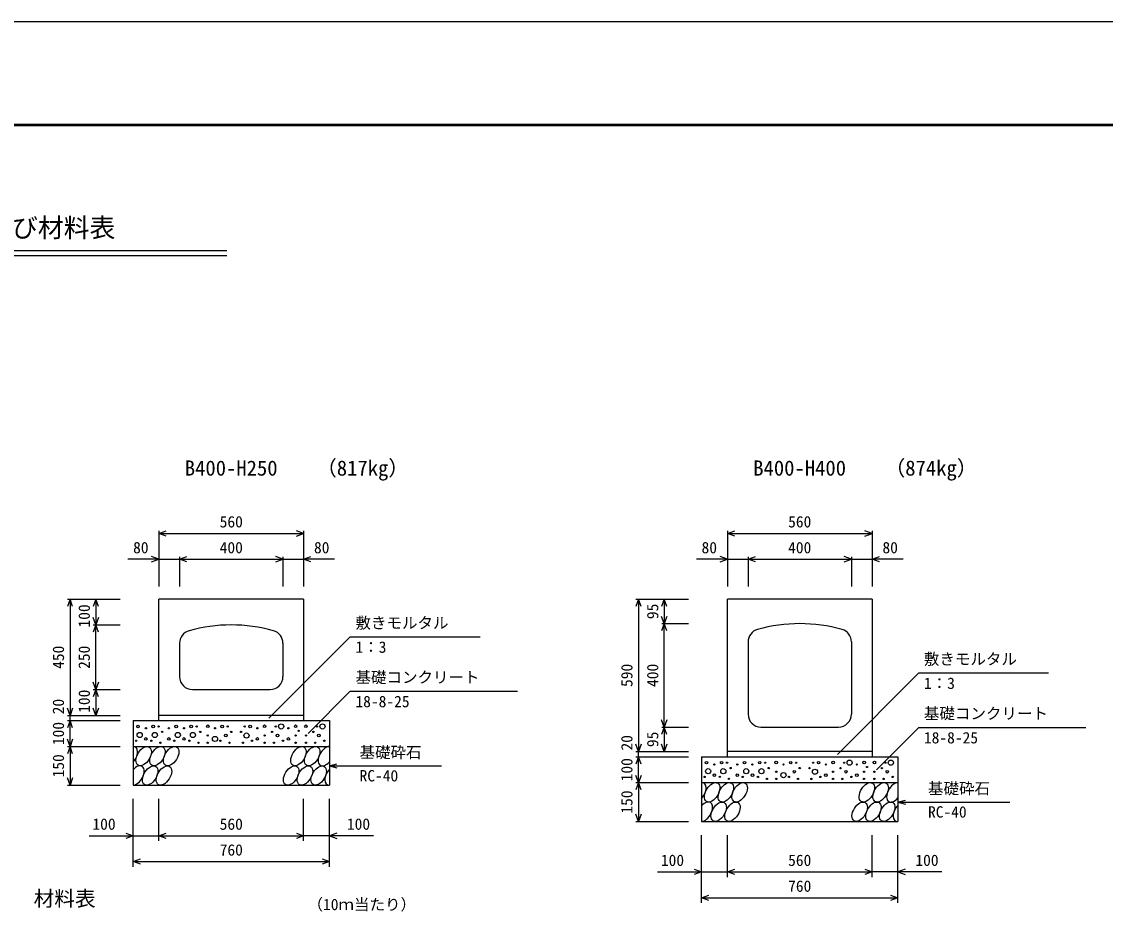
# Model space of a CAD drawing. Units: millimetres, scale not verified. Extents: x -16800 to 16800, y -5940 to 5940.
# Drawn here: x 9286 to 13480, y 2471 to 5940 of the extents above; entities that cross this region are included whole.
import ezdxf
from ezdxf.enums import TextEntityAlignment as Align

# ---------------------------------------------------------------- set-up
doc = ezdxf.new("R2010")
doc.units = ezdxf.units.MM
doc.header["$LTSCALE"] = 20
for name, color, linetype, lineweight in [('0-0_DIM', 7, 'Continuous', 25), ('0-1_Defpoints', 5, 'Continuous', 25), ('0-2_HATCH', 6, 'Continuous', 25), ('0-5_OUTLINE', 3, 'Continuous', 25), ('0-7_TXT', 7, 'Continuous', 25), ('0-8_WAKU', 3, 'Continuous', 25)]:
    doc.layers.add(name, color=color, linetype=linetype, lineweight=lineweight)
doc.styles.add('ＭＳ ゴシック', font='')
doc.styles.get('ＭＳ ゴシック').set_extended_font_data('MS Gothic')

msp = doc.modelspace()

# ---------------------------------------------------------------- linework, layer by layer
at = {"layer": '0-0_DIM'}
for p, q in [((9817.31, 3970.34), (9817.31, 3755.34)), ((9817.31, 3960.34), (10377.31, 3960.34)), ((10377.31, 3970.34), (10377.31, 3755.34)), ((12017.31, 3970.34), (12017.31, 3755.34)), ((12017.31, 3960.34), (12577.31, 3960.34)), ((12577.31, 3970.34), (12577.31, 3755.34)), ((9817.31, 3860.34), (9697.31, 3860.34)), ((9897.31, 3870.34), (9897.31, 3755.34)), ((10297.31, 3870.34), (10297.31, 3755.34)), ((10497.31, 3860.34), (10377.31, 3860.34)), ((12017.31, 3860.34), (11897.31, 3860.34)), ((12097.31, 3870.34), (12097.31, 3755.34)), ((12497.31, 3870.34), (12497.31, 3755.34)), ((12697.31, 3860.34), (12577.31, 3860.34)), ((9463.11, 3706.31), (9667.31, 3706.31)), ((9473.11, 3706.31), (9473.11, 3256.31)), ((9573.11, 3706.31), (9573.11, 3606.31)), ((11663.11, 3706.31), (11867.31, 3706.31)), ((11673.11, 3706.31), (11673.11, 3116.31)), ((11773.11, 3706.31), (11773.11, 3611.31)), ((11763.11, 3611.31), (11867.31, 3611.31)), ((11773.11, 3211.31), (11773.11, 3611.31)), ((9563.11, 3606.31), (9667.31, 3606.31)), ((9573.11, 3356.31), (9573.11, 3606.31)), ((10557.88, 3560.55), (10243.01, 3245.68)), ((10557.88, 3560.55), (11060.54, 3560.55)), ((12757.88, 3420.55), (12443.01, 3105.68)), ((12757.88, 3420.55), (13260.54, 3420.55)), ((9563.11, 3356.31), (9667.31, 3356.31)), ((9573.11, 3356.31), (9573.11, 3256.31)), ((10557.88, 3349.97), (10394.23, 3186.31)), ((10557.88, 3349.97), (11204.76, 3349.97)), ((9463.11, 3256.31), (9667.31, 3256.31)), ((9463.11, 3236.31), (9667.31, 3236.31)), ((9473.11, 3236.31), (9473.11, 3256.31)), ((9473.11, 3136.31), (9473.11, 3236.31)), ((11763.11, 3211.31), (11867.31, 3211.31)), ((11773.11, 3211.31), (11773.11, 3116.31)), ((12757.88, 3209.97), (12594.23, 3046.31)), ((12757.88, 3209.97), (13404.76, 3209.97)), ((9463.11, 3136.31), (9667.31, 3136.31)), ((9473.11, 3136.31), (9473.11, 2986.31)), ((11663.11, 3116.31), (11867.31, 3116.31)), ((11673.11, 3096.31), (11673.11, 3116.31)), ((10477.31, 3061.31), (10506.29, 3069.08)), ((11663.11, 3096.31), (11867.31, 3096.31)), ((11673.11, 2996.31), (11673.11, 3096.31)), ((10477.31, 3061.31), (10910.63, 3061.31)), ((10477.31, 3061.31), (10506.29, 3053.55)), ((9463.11, 2986.31), (9667.31, 2986.31)), ((11663.11, 2996.31), (11867.31, 2996.31)), ((11673.11, 2996.31), (11673.11, 2846.31)), ((9717.31, 2670.8), (9717.31, 2933.14)), ((9817.31, 2770.8), (9817.31, 2933.14)), ((10377.31, 2770.8), (10377.31, 2933.14)), ((10477.31, 2670.8), (10477.31, 2933.14)), ((12677.31, 2921.31), (12706.29, 2929.08)), ((12677.31, 2921.31), (13110.63, 2921.31)), ((12677.31, 2921.31), (12706.29, 2913.55)), ((11663.11, 2846.31), (11867.31, 2846.31)), ((9547.31, 2790.8), (9717.31, 2790.8)), ((9717.31, 2790.8), (9817.31, 2790.8)), ((9817.31, 2790.8), (10377.31, 2790.8)), ((11917.31, 2530.8), (11917.31, 2793.14)), ((12017.31, 2630.8), (12017.31, 2793.14)), ((12577.31, 2630.8), (12577.31, 2793.14)), ((12677.31, 2530.8), (12677.31, 2793.14)), ((9717.31, 2690.8), (10477.31, 2690.8)), ((11747.31, 2650.8), (11917.31, 2650.8)), ((11917.31, 2650.8), (12017.31, 2650.8)), ((12017.31, 2650.8), (12577.31, 2650.8)), ((11917.31, 2550.8), (12677.31, 2550.8))]:
    msp.add_line(p, q, dxfattribs=at)
for points in [[(9845.51, 3950.08), (9817.31, 3960.34), (9845.51, 3970.61)], [(10349.12, 3950.08), (10377.31, 3960.34), (10349.12, 3970.61)], [(12045.51, 3950.08), (12017.31, 3960.34), (12045.51, 3970.61)], [(12549.12, 3950.08), (12577.31, 3960.34), (12549.12, 3970.61)], [(9789.12, 3850.08), (9817.31, 3860.34), (9789.12, 3870.61)], [(9817.31, 3860.34), (9897.31, 3860.34), (10297.31, 3860.34), (10377.31, 3860.34)], [(9925.51, 3850.08), (9897.31, 3860.34), (9925.51, 3870.61)], [(10269.12, 3850.08), (10297.31, 3860.34), (10269.12, 3870.61)], [(10405.51, 3850.08), (10377.31, 3860.34), (10405.51, 3870.61)], [(11989.12, 3850.08), (12017.31, 3860.34), (11989.12, 3870.61)], [(12017.31, 3860.34), (12097.31, 3860.34), (12497.31, 3860.34), (12577.31, 3860.34)], [(12125.51, 3850.08), (12097.31, 3860.34), (12125.51, 3870.61)], [(12469.12, 3850.08), (12497.31, 3860.34), (12469.12, 3870.61)], [(12605.51, 3850.08), (12577.31, 3860.34), (12605.51, 3870.61)], [(9483.37, 3678.12), (9473.11, 3706.31), (9462.85, 3678.12)], [(9583.37, 3678.12), (9573.11, 3706.31), (9562.85, 3678.12)], [(11683.37, 3678.12), (11673.11, 3706.31), (11662.85, 3678.12)], [(11783.37, 3678.12), (11773.11, 3706.31), (11762.85, 3678.12)], [(9583.37, 3634.51), (9573.11, 3606.31), (9562.85, 3634.51)], [(11783.37, 3639.51), (11773.11, 3611.31), (11762.85, 3639.51)], [(11783.37, 3583.12), (11773.11, 3611.31), (11762.85, 3583.12)], [(9583.37, 3578.12), (9573.11, 3606.31), (9562.85, 3578.12)], [(9583.37, 3384.51), (9573.11, 3356.31), (9562.85, 3384.51)], [(9583.37, 3328.12), (9573.11, 3356.31), (9562.85, 3328.12)], [(9483.37, 3284.51), (9473.11, 3256.31), (9462.85, 3284.51)], [(9583.37, 3284.51), (9573.11, 3256.31), (9562.85, 3284.51)], [(9483.37, 3208.12), (9473.11, 3236.31), (9462.85, 3208.12)], [(11783.37, 3239.51), (11773.11, 3211.31), (11762.85, 3239.51)], [(11783.37, 3183.12), (11773.11, 3211.31), (11762.85, 3183.12)], [(9483.37, 3164.51), (9473.11, 3136.31), (9462.85, 3164.51)], [(9483.37, 3108.12), (9473.11, 3136.31), (9462.85, 3108.12)], [(11683.37, 3144.51), (11673.11, 3116.31), (11662.85, 3144.51)], [(11783.37, 3144.51), (11773.11, 3116.31), (11762.85, 3144.51)], [(11683.37, 3068.12), (11673.11, 3096.31), (11662.85, 3068.12)], [(11683.37, 3024.51), (11673.11, 2996.31), (11662.85, 3024.51)], [(9483.37, 3014.51), (9473.11, 2986.31), (9462.85, 3014.51)], [(11683.37, 2968.12), (11673.11, 2996.31), (11662.85, 2968.12)], [(11683.37, 2874.51), (11673.11, 2846.31), (11662.85, 2874.51)], [(9689.12, 2801.06), (9717.31, 2790.8), (9689.12, 2780.54)], [(9845.51, 2780.54), (9817.31, 2790.8), (9845.51, 2801.06)], [(10349.12, 2801.06), (10377.31, 2790.8), (10349.12, 2780.54)], [(10647.32, 2790.8), (10477.31, 2790.8), (10377.31, 2790.8)], [(10505.51, 2801.06), (10477.31, 2790.8), (10505.51, 2780.54)], [(9745.51, 2680.54), (9717.31, 2690.8), (9745.51, 2701.06)], [(10449.12, 2701.06), (10477.31, 2690.8), (10449.12, 2680.54)], [(11889.12, 2661.06), (11917.31, 2650.8), (11889.12, 2640.54)], [(12045.51, 2640.54), (12017.31, 2650.8), (12045.51, 2661.06)], [(12549.12, 2661.06), (12577.31, 2650.8), (12549.12, 2640.54)], [(12847.32, 2650.8), (12677.31, 2650.8), (12577.31, 2650.8)], [(12705.51, 2661.06), (12677.31, 2650.8), (12705.51, 2640.54)], [(11945.51, 2540.54), (11917.31, 2550.8), (11945.51, 2561.06)], [(12649.12, 2561.06), (12677.31, 2550.8), (12649.12, 2540.54)]]:
    msp.add_lwpolyline(points, dxfattribs=at)
at = {"layer": '0-1_Defpoints'}
msp.add_lwpolyline([(0, -5940), (16800, -5940), (16800, 5940), (0, 5940)], close=True, dxfattribs=at)
at = {"layer": '0-2_HATCH'}
for centre, radius in [((9736.31, 3213.49), 5), ((9742.85, 3180.48), 10), ((9766.82, 3206.49), 2.5), ((9794.86, 3213.49), 5), ((9801.4, 3180.48), 10), ((9815.89, 3213.49), 2.5), ((9829.91, 3192.48), 2.5), ((9855.7, 3206.49), 2.5), ((9883.74, 3213.49), 5), ((9890.27, 3180.48), 10), ((9914.25, 3206.49), 2.5), ((9942.28, 3213.49), 5), ((9948.82, 3180.48), 10), ((9963.32, 3213.49), 2.5), ((9977.33, 3192.48), 2.5), ((10006.21, 3214.37), 5), ((10034.25, 3206.49), 2.5), ((10062.28, 3213.49), 5), ((10083.32, 3213.49), 2.5), ((10097.33, 3192.48), 2.5), ((10135.15, 3192.48), 2.5), ((10156.18, 3178.47), 10), ((10149.17, 3213.49), 2.5), ((10170.2, 3213.49), 5), ((10198.24, 3206.49), 2.5), ((10226.28, 3214.37), 5), ((10255.15, 3192.48), 2.5), ((10269.17, 3213.49), 2.5), ((10290.2, 3213.49), 10), ((10318.24, 3206.49), 2.5), ((10346.28, 3214.37), 5), ((10357.62, 3196.8), 2.5), ((10386.12, 3214.37), 5), ((10415, 3192.48), 2.5), ((10429.02, 3213.49), 2.5), ((10450.05, 3213.49), 10), ((9729.3, 3158.34), 2.5), ((9766.82, 3165.34), 5), ((9787.85, 3158.34), 2.5), ((9822.9, 3150.46), 2.5), ((9855.7, 3165.34), 5), ((9876.73, 3158.34), 2.5), ((9914.25, 3165.34), 5), ((9935.28, 3158.34), 2.5), ((9970.32, 3150.46), 2.5), ((10006.21, 3178.47), 2.5), ((10006.21, 3150.46), 2.5), ((10034.25, 3165.34), 10), ((10055.28, 3158.34), 2.5), ((10076.3, 3178.47), 5), ((10090.32, 3150.46), 2.5), ((10142.16, 3150.46), 2.5), ((10177.21, 3158.34), 2.5), ((10198.24, 3165.34), 5), ((10226.28, 3178.47), 2.5), ((10226.28, 3150.46), 2.5), ((10262.16, 3150.46), 2.5), ((10276.18, 3178.47), 5), ((10297.21, 3158.34), 2.5), ((10318.24, 3165.34), 5), ((10346.28, 3178.47), 2.5), ((10346.28, 3150.46), 2.5), ((10386.12, 3178.47), 2.5), ((10386.12, 3150.46), 2.5), ((10422.01, 3150.46), 2.5), ((10436.03, 3178.47), 5), ((10457.06, 3158.34), 2.5), ((11936.31, 3073.49), 5), ((11966.82, 3066.49), 2.5), ((11994.86, 3073.49), 5), ((12015.89, 3073.49), 2.5), ((12055.7, 3066.49), 2.5), ((12083.74, 3073.49), 5), ((12114.25, 3066.49), 2.5), ((12142.28, 3073.49), 5), ((12163.32, 3073.49), 2.5), ((12206.21, 3074.37), 5), ((12234.25, 3066.49), 2.5), ((12262.28, 3073.49), 5), ((12283.32, 3073.49), 2.5), ((12349.17, 3073.49), 2.5), ((12370.2, 3073.49), 5), ((12398.24, 3066.49), 2.5), ((12426.28, 3074.37), 5), ((12469.17, 3073.49), 2.5), ((12490.2, 3073.49), 10), ((12518.24, 3066.49), 2.5), ((12546.28, 3074.37), 5), ((12586.12, 3074.37), 5), ((12629.02, 3073.49), 2.5), ((12650.05, 3073.49), 10), ((11929.3, 3018.34), 2.5), ((11942.85, 3040.48), 10), ((11966.82, 3025.34), 5), ((11987.85, 3018.34), 2.5), ((12001.4, 3040.48), 10), ((12029.91, 3052.48), 2.5), ((12055.7, 3025.34), 5), ((12076.73, 3018.34), 2.5), ((12090.27, 3040.48), 10), ((12114.25, 3025.34), 5), ((12135.28, 3018.34), 2.5), ((12148.82, 3040.48), 10), ((12177.33, 3052.48), 2.5), ((12206.21, 3038.47), 2.5), ((12234.25, 3025.34), 10), ((12255.28, 3018.34), 2.5), ((12276.3, 3038.47), 5), ((12297.33, 3052.48), 2.5), ((12335.15, 3052.48), 2.5), ((12356.18, 3038.47), 10), ((12377.21, 3018.34), 2.5), ((12398.24, 3025.34), 5), ((12426.28, 3038.47), 2.5), ((12455.15, 3052.48), 2.5), ((12476.18, 3038.47), 5), ((12497.21, 3018.34), 2.5), ((12518.24, 3025.34), 5), ((12546.28, 3038.47), 2.5), ((12557.62, 3056.8), 2.5), ((12586.12, 3038.47), 2.5), ((12615, 3052.48), 2.5), ((12636.03, 3038.47), 5), ((12657.06, 3018.34), 2.5), ((12022.9, 3010.46), 2.5), ((12170.32, 3010.46), 2.5), ((12206.21, 3010.46), 2.5), ((12290.32, 3010.46), 2.5), ((12342.16, 3010.46), 2.5), ((12426.28, 3010.46), 2.5), ((12462.16, 3010.46), 2.5), ((12546.28, 3010.46), 2.5), ((12586.12, 3010.46), 2.5), ((12622.01, 3010.46), 2.5)]:
    msp.add_circle(centre, radius, dxfattribs=at)
for centre, start_param, end_param in [((9704.95, 3098.79), 4.385593, 6.6745444), ((10463.46, 3098.79), 0.3357715, 4.4411806), ((9730.27, 3023.8), 3.5111464, 7.548991), ((10488.78, 3023.8), 1.2110787, 3.5658734), ((11904.95, 2958.79), 4.385593, 6.6745444), ((12663.46, 2958.79), 0.3357715, 4.4411806), ((11930.27, 2883.8), 3.5111464, 7.548991), ((12688.78, 2883.8), 1.2110787, 3.5658734)]:
    msp.add_ellipse(centre, major_axis=(21.81, 35.31), ratio=0.5792, start_param=start_param, end_param=end_param, dxfattribs=at)
for centre in [(9758.16, 3098.79), (9811.37, 3098.79), (9864.58, 3098.79), (10357.04, 3098.79), (10410.25, 3098.79), (9783.48, 3023.8), (9836.69, 3023.8), (10329.15, 3023.8), (10382.36, 3023.8), (10435.57, 3023.8), (11958.16, 2958.79), (12011.37, 2958.79), (12064.58, 2958.79), (12557.04, 2958.79), (12610.25, 2958.79), (11983.48, 2883.8), (12036.69, 2883.8), (12529.15, 2883.8), (12582.36, 2883.8), (12635.57, 2883.8)]:
    msp.add_ellipse(centre, major_axis=(21.81, 35.31), ratio=0.5792, dxfattribs=at)
at = {"layer": '0-5_OUTLINE'}
for p, q in [((9817.31, 3236.31), (9817.31, 3706.31)), ((10377.31, 3706.31), (9817.31, 3706.31)), ((10377.31, 3706.31), (10377.31, 3236.31)), ((12017.31, 3096.31), (12017.31, 3706.31)), ((12577.31, 3706.31), (12017.31, 3706.31)), ((12577.31, 3706.31), (12577.31, 3096.31)), ((9897.31, 3535.46), (9897.31, 3406.31)), ((10297.31, 3535.46), (10297.31, 3406.31)), ((12097.31, 3540.46), (12097.31, 3261.31)), ((12497.31, 3540.46), (12497.31, 3261.31)), ((9947.31, 3356.31), (10247.31, 3356.31)), ((9717.31, 3236.31), (10477.31, 3236.31)), ((10377.31, 3256.31), (9817.31, 3256.31)), ((10477.31, 3236.31), (10477.31, 2986.31)), ((12147.31, 3211.31), (12447.31, 3211.31)), ((9717.31, 3136.31), (10477.31, 3136.31)), ((12577.31, 3116.31), (12017.31, 3116.31)), ((11917.31, 3096.31), (12677.31, 3096.31)), ((12677.31, 3096.31), (12677.31, 2846.31)), ((11917.31, 2996.31), (12677.31, 2996.31))]:
    msp.add_line(p, q, dxfattribs=at)
for points in [[(9717.31, 3236.31), (9717.31, 2986.31), (10477.31, 2986.31)], [(11917.31, 3096.31), (11917.31, 2846.31), (12677.31, 2846.31)]]:
    msp.add_lwpolyline(points, dxfattribs=at)
for centre, radius, start, end in [((12297.31, 3011.31), 600, 74.17338, 105.82662), ((9947.31, 3535.46), 50, 105.82662, 180), ((10097.31, 3006.31), 600, 74.17338, 105.82662), ((10247.31, 3535.46), 50, 0, 74.17338), ((12147.31, 3540.46), 50, 105.82662, 180), ((12447.31, 3540.46), 50, 0, 74.17338), ((9947.31, 3406.31), 50, 180, 270), ((10247.31, 3406.31), 50, 270, 0), ((12147.31, 3261.31), 50, 180, 270), ((12447.31, 3261.31), 50, 270, 0)]:
    msp.add_arc(centre, radius, start, end, dxfattribs=at)
at = {"layer": '0-7_TXT'}
for p, q in [((6719.97, 5054.39), (10080.03, 5054.39)), ((6719.97, 5035.19), (10080.03, 5035.19))]:
    msp.add_line(p, q, dxfattribs=at)
at = {"layer": '0-8_WAKU', "lineweight": 50}
msp.add_lwpolyline([(400, -5540), (16400, -5540), (16400, 5540), (400, 5540)], close=True, dxfattribs=at)

# ---------------------------------------------------------------- texts
at = {"layer": '0-0_DIM', "style": 'ＭＳ ゴシック'}
for s, p in [('560', (10052.31, 3970.34)), ('560', (12252.31, 3970.34)), ('80', (9717.31, 3870.34)), ('400', (10052.31, 3870.34)), ('80', (10417.31, 3870.34)), ('80', (11917.31, 3870.34)), ('400', (12252.31, 3870.34)), ('80', (12617.31, 3870.34)), ('敷きモルタル', (10577.88, 3579.29)), ('1：3', (10577.88, 3485.47)), ('敷きモルタル', (12777.88, 3439.29)), ('基礎コンクリート', (10577.88, 3368.7)), ('1：3', (12777.88, 3345.47)), ('18-8-25', (10577.88, 3274.89)), ('基礎コンクリート', (12777.88, 3228.7)), ('18-8-25', (12777.88, 3134.89)), ('基礎砕石', (10593.64, 3078.49)), ('RC-40', (10593.64, 2987.8)), ('基礎砕石', (12793.64, 2938.49)), ('RC-40', (12793.64, 2847.8)), ('100', (9559.87, 2800.8)), ('560', (10052.31, 2800.8)), ('100', (10544.76, 2800.8)), ('760', (10052.31, 2700.8)), ('100', (11759.87, 2660.8)), ('560', (12252.31, 2660.8)), ('100', (12744.76, 2660.8)), ('760', (12252.31, 2560.8))]:
    msp.add_text(s, height=43.99, dxfattribs=at).set_placement(p, align=Align.BOTTOM_LEFT)
for s, p in [('100', (9563.11, 3596.31)), ('95', (11763.11, 3628.81)), ('450', (9463.11, 3436.31)), ('250', (9563.11, 3436.31)), ('590', (11663.11, 3366.31)), ('400', (11763.11, 3366.31)), ('20', (9463.11, 3260.53)), ('100', (9563.11, 3266.31)), ('100', (9463.11, 3141.31)), ('95', (11763.11, 3133.81)), ('20', (11663.11, 3120.53)), ('150', (9463.11, 3016.31)), ('100', (11663.11, 3001.31)), ('150', (11663.11, 2876.31))]:
    msp.add_text(s, height=43.99, rotation=90, dxfattribs=at).set_placement(p, align=Align.BOTTOM_LEFT)
at = {"layer": '0-7_TXT', "style": 'ＭＳ ゴシック'}
for s, height, p in [('ボックスカルバート T-25（F-BOX）\u3000断面図及び材料表', 73.31, (7150, 5084.39)), ('B400-H250', 58.65, (9917.31, 4166.31)), ('（817kg）', 58.65, (10425.68, 4166.31)), ('B400-H400', 58.65, (12117.31, 4166.31)), ('（874kg）', 58.65, (12625.68, 4166.31)), ('材料表', 58.65, (9332.31, 2500.8)), ('（10ｍ当たり）', 43.99, (10392.31, 2489.8))]:
    msp.add_text(s, height=height, dxfattribs=at).set_placement(p, align=Align.BOTTOM_LEFT)

doc.saveas('drawing.dxf')
